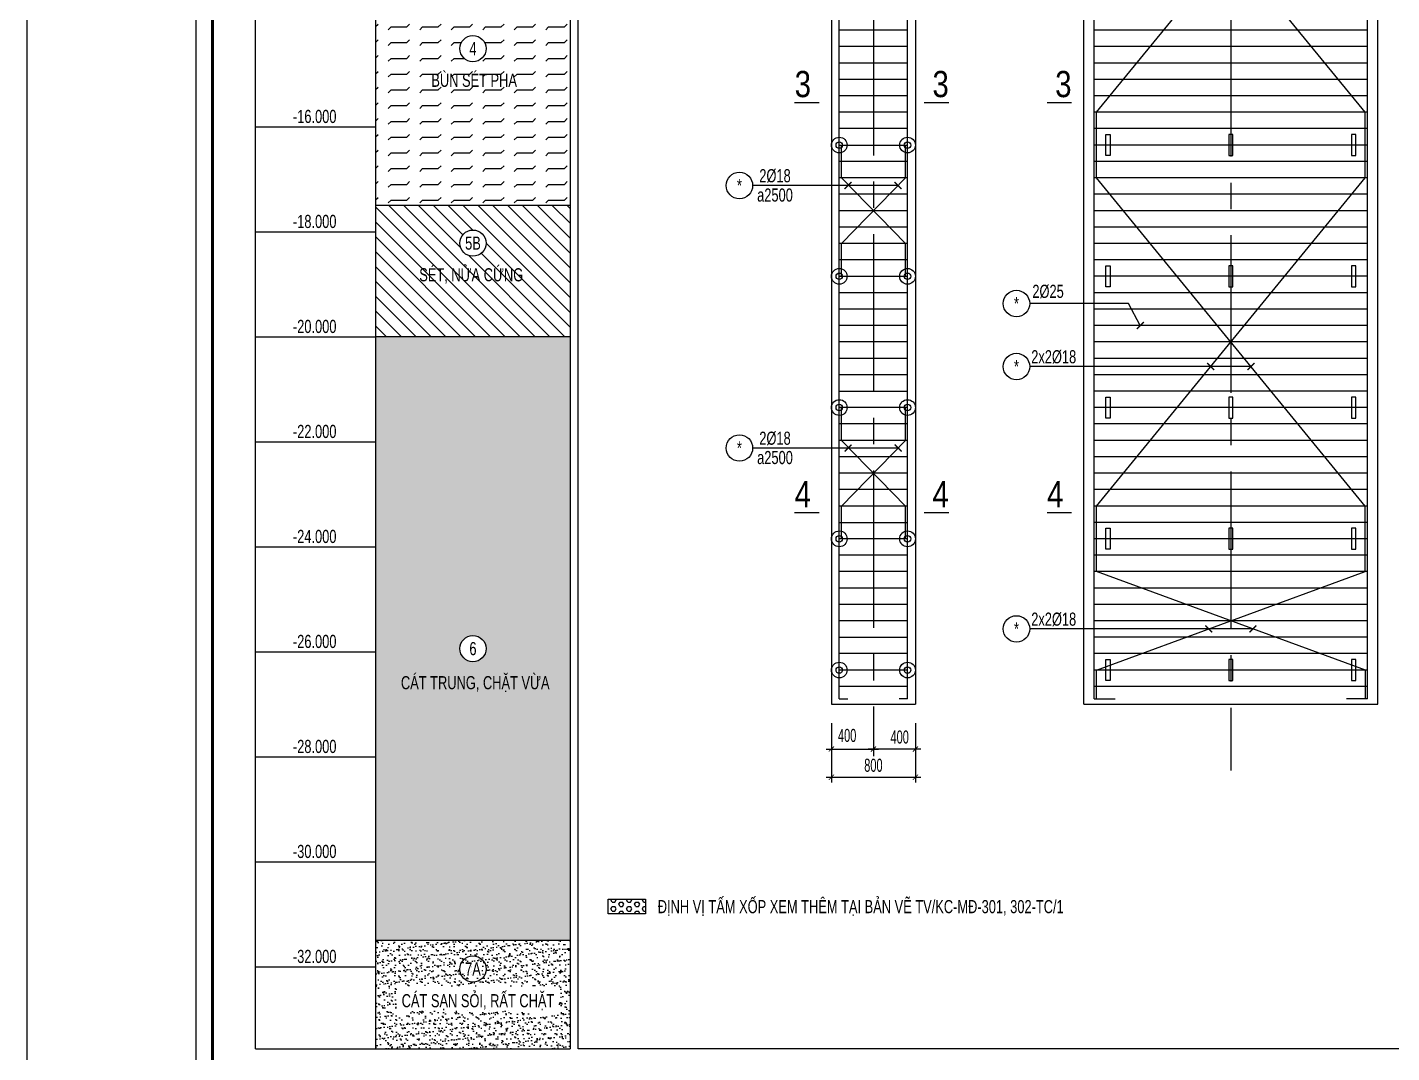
# Model space of a CAD drawing. Extents: x 21 to 2225438, y -14 to 594976.
# Drawn here: x 2202969 to 2209463, y 584638 to 589521 of the extents above; entities that cross this region are included whole.
import ezdxf
from ezdxf.enums import TextEntityAlignment as Align

# ---------------------------------------------------------------- set-up
doc = ezdxf.new("R2010")
doc.units = 0
doc.header["$LTSCALE"] = 1000
doc.header["$MEASUREMENT"] = 0
doc.header["$PDMODE"] = 3
doc.linetypes.add('CENTER2', pattern=[1.125, 0.75, -0.125, 0.125, -0.125])
doc.layers.get('0').update_dxf_attribs({"linetype": 'CONTINUOUS'})
doc.layers.get('Defpoints').update_dxf_attribs({"linetype": 'CONTINUOUS'})
for name, color, linetype in [('CDC-KHUNGTEN', 7, 'CONTINUOUS'), ('CDC.01.AXIS', 160, 'CENTER2'), ('CDC.02.DIM', 1, 'CONTINUOUS'), ('CDC.03.BORDER', 3, 'CONTINUOUS'), ('CDC.05.STEEL', 4, 'CONTINUOUS'), ('CDC.06.TEXT', 2, 'CONTINUOUS'), ('CDC.10.HATCH', 9, 'CONTINUOUS'), ('CDC.11.NOTE', 8, 'CONTINUOUS'), ('CDC.14.STEELNUM', 9, 'CONTINUOUS')]:
    doc.layers.add(name, color=color, linetype=linetype)
doc.styles.add('ARIAL', font='arial.ttf', dxfattribs={"width": 0.6})
doc.dimstyles.new('DIM100-50', dxfattribs={"dimscale": 25, "dimtxt": 2.5, "dimasz": 1, "dimexe": 1, "dimexo": 0, "dimgap": 1, "dimtad": 1, "dimdec": 0, "dimlfac": 2, "dimzin": 0, "dimdsep": 46, "dimtxsty": 'ARIAL', "dimblk": 'ARCHTICK', "dimcen": 0, "dimdle": 1, "dimclrd": 1, "dimclre": 1, "dimclrt": 2, "dimadec": 0, "dimazin": 0, "dimtfac": 1, "dimtdec": 0, "dimtix": 1, "dimtofl": 0, "dimtmove": 2, "dimatfit": 3, "dimldrblk": 'ARCHTICK', "dimfxl": 1, "dimtolj": 1, "dimtzin": 0, "dimarcsym": 0})

# ---------------------------------------------------------------- blocks, each defined once
blk = doc.blocks.new('_ARCHTICK')
at = {"color": 0, "linetype": 'ByBlock', "const_width": 0.15}
blk.add_lwpolyline([(-0.5, -0.5), (0.5, 0.5)], dxfattribs=at)
blk = doc.blocks.new('*D187')
at = {"layer": 'CDC.02.DIM', "color": 1, "lineweight": -2, "transparency": 16777216}
for p, q in [((2206796.1, 586207.1), (2206796.1, 586058.9)), ((2206996.1, 586207.1), (2206996.1, 586058.9)), ((2206771.1, 586083.9), (2207021.1, 586083.9))]:
    blk.add_line(p, q, dxfattribs=at)
at = {"layer": 'Defpoints', "color": 0, "transparency": 16777216}
for p in [(2206796.1, 586207.1), (2206996.1, 586207.1), (2206996.1, 586083.9)]:
    blk.add_point(p, dxfattribs=at)
at = {"layer": 'CDC.02.DIM', "color": 1, "lineweight": -2, "transparency": 16777216, "xscale": 25, "yscale": 25, "zscale": 25, "rotation": 180}
blk.add_blockref('_ARCHTICK', (2206796.1, 586083.9), dxfattribs=at)
at = {"layer": 'CDC.02.DIM', "color": 1, "lineweight": -2, "transparency": 16777216, "xscale": 25, "yscale": 25, "zscale": 25}
blk.add_blockref('_ARCHTICK', (2206996.1, 586083.9), dxfattribs=at)
at = {"layer": 'CDC.02.DIM', "color": 2, "transparency": 16777216, "insert": (2206871.1, 586148.4), "char_height": 62.5, "attachment_point": 5, "style": 'ARIAL'}
blk.add_mtext('\\A1;400', dxfattribs=at)
blk = doc.blocks.new('*D188')
at = {"layer": 'CDC.02.DIM', "color": 1, "lineweight": -2, "transparency": 16777216}
for p, q in [((2206996.1, 586207.1), (2206996.1, 586058.9)), ((2207196.1, 586207.1), (2207196.1, 586058.9)), ((2207221.1, 586083.9), (2206971.1, 586083.9))]:
    blk.add_line(p, q, dxfattribs=at)
at = {"layer": 'Defpoints', "color": 0, "transparency": 16777216}
for p in [(2206996.1, 586207.1), (2207196.1, 586207.1), (2206996.1, 586083.9)]:
    blk.add_point(p, dxfattribs=at)
at = {"layer": 'CDC.02.DIM', "color": 1, "lineweight": -2, "transparency": 16777216, "xscale": 25, "yscale": 25, "zscale": 25, "rotation": 180}
blk.add_blockref('_ARCHTICK', (2206996.1, 586083.9), dxfattribs=at)
at = {"layer": 'CDC.02.DIM', "color": 1, "lineweight": -2, "transparency": 16777216, "xscale": 25, "yscale": 25, "zscale": 25}
blk.add_blockref('_ARCHTICK', (2207196.1, 586083.9), dxfattribs=at)
at = {"layer": 'CDC.02.DIM', "color": 2, "transparency": 16777216, "insert": (2207121.1, 586140.9), "char_height": 62.5, "attachment_point": 5, "style": 'ARIAL'}
blk.add_mtext('\\A1;400', dxfattribs=at)
blk = doc.blocks.new('*D189')
at = {"layer": 'CDC.02.DIM', "color": 1, "lineweight": -2, "transparency": 16777216}
for p, q in [((2206796.1, 586207.1), (2206796.1, 585924.5)), ((2207196.1, 586207.1), (2207196.1, 585924.5)), ((2206771.1, 585949.5), (2207221.1, 585949.5))]:
    blk.add_line(p, q, dxfattribs=at)
at = {"layer": 'Defpoints', "color": 0, "transparency": 16777216}
for p in [(2206796.1, 586207.1), (2207196.1, 586207.1), (2207196.1, 585949.5)]:
    blk.add_point(p, dxfattribs=at)
at = {"layer": 'CDC.02.DIM', "color": 1, "lineweight": -2, "transparency": 16777216, "xscale": 25, "yscale": 25, "zscale": 25, "rotation": 180}
blk.add_blockref('_ARCHTICK', (2206796.1, 585949.5), dxfattribs=at)
at = {"layer": 'CDC.02.DIM', "color": 1, "lineweight": -2, "transparency": 16777216, "xscale": 25, "yscale": 25, "zscale": 25}
blk.add_blockref('_ARCHTICK', (2207196.1, 585949.5), dxfattribs=at)
at = {"layer": 'CDC.02.DIM', "color": 2, "transparency": 16777216, "insert": (2206996.1, 586006.4), "char_height": 62.5, "attachment_point": 5, "style": 'ARIAL'}
blk.add_mtext('\\A1;800', dxfattribs=at)
blk = doc.blocks.new('KHUNG TEN')
at = {"layer": 'CDC-KHUNGTEN', "color": 8}
blk.add_lwpolyline([(75096, 1100), (83000, 1100), (83000, 58300), (3000, 58300), (3000, 1100), (75096, 1100)], dxfattribs=at)
at = {"layer": 'CDC-KHUNGTEN', "color": 255, "lineweight": 60}
blk.add_lwpolyline([(74900, 1400), (74900, 58000), (3300, 58000), (3300, 1400), (74900, 1400)], close=True, dxfattribs=at)
at = {"layer": 'Defpoints', "color": 1, "ltscale": 0.2}
blk.add_lwpolyline([(0, 0), (0, 59400), (84100, 59400), (84100, 0), (0, 0)], close=True, dxfattribs=at)

msp = doc.modelspace()

# ---------------------------------------------------------------- hatches: boundary and pattern name
at = {"layer": 'CDC.10.HATCH'}
h = msp.add_hatch(dxfattribs=at)
h.set_pattern_fill('FLEX', color=256, scale=300, style=0)
h.set_pattern_definition([(0, (0, 209947.725), (0, 75), [75, -75]), (45, (75, 209947.725), (4e-15, 74.9999999), [18.75, -68.5660173, 18.75, -106.0660173])])
h.paths.add_polyline_path([(2205552.76, 589922.54), (2204626.3, 589922.54), (2204626.3, 588672.54), (2205552.76, 588672.54)])
h.paths.add_polyline_path([(2205027.64, 589419.3, -1), (2205152.64, 589419.3, -1)], flags=16)
h = msp.add_hatch(dxfattribs=at)
h.set_pattern_fill('ANSI31', color=256, scale=400, angle=90, style=0)
h.set_pattern_definition([(135, (0, 209947.725), (-35.3553391, -35.3553391), [])])
h.paths.add_polyline_path([(2204626.3, 588672.54), (2204626.3, 588047.54), (2205552.76, 588047.54), (2205552.76, 588672.54)])
h.paths.add_polyline_path([(2205027.64, 588493.11, -1), (2205152.64, 588493.11, -1)], flags=16)
h.paths.add_polyline_path([(2204716.69, 588181.06), (2205445.34, 588181.06), (2205445.34, 588294.95), (2204716.69, 588294.95)], flags=24)
h.paths.add_polyline_path([(2204811.78, 588276.11), (2205352.02, 588276.11), (2205352.02, 588412.06), (2204811.78, 588412.06)], flags=24)
h.paths.add_polyline_path([(2205036.87, 588444.9), (2205143.41, 588444.9), (2205143.41, 588540.25), (2205036.87, 588540.25)], flags=24)
h = msp.add_hatch(dxfattribs=at)
h.set_pattern_fill('AR-SAND', color=256, scale=30, style=0)
h.set_pattern_definition([(37.5, (0, 209947.725), (-1.8898007, 57.8047131), [0, -45.6, 0, -51, 0, -48.75]), (7.5, (0, 209947.725), (53.0933012, 84.664382), [0, -24.6, 0, -41.1, 0, -15.75]), (327.5, (-36.9, 209947.725), (93.4242559, 0.1697716), [0, -15, 0, -54, 0, -70.5]), (317.5, (-36.9, 209947.725), (90.183798, 26.330267), [0, -7.5, 0, -35.4, 0, -40.5])])
h.paths.add_polyline_path([(2204626.3, 585172.54), (2205552.76, 585172.54), (2205552.76, 588047.54), (2204626.3, 588047.54)])
h.paths.add_polyline_path([(2205152.64, 586562.15, -1), (2205027.64, 586562.15, -1)], flags=16)
h.paths.add_polyline_path([(2204644.71, 586239.37), (2205559.24, 586239.37), (2205559.24, 586353.27), (2204644.71, 586353.27)], flags=9)
h.paths.add_polyline_path([(2204724.17, 586331.83), (2205477.87, 586331.83), (2205477.87, 586470.02), (2204724.17, 586470.02)], flags=24)
h.paths.add_polyline_path([(2205057.18, 586513.87), (2205123.09, 586513.87), (2205123.09, 586609.61), (2205057.18, 586609.61)], flags=8)
h = msp.add_hatch(dxfattribs=at)
h.set_pattern_fill('HEX', color=256, scale=100, style=0)
h.set_pattern_definition([(0, (2052415.067, 415549.42), (0, 21.650635), [12.5, -25]), (120, (2052415.067, 415549.42), (-18.75, -10.8253175), [12.5, -25]), (60, (2052427.567, 415549.42), (-18.75, 10.8253175), [12.5, -25])])
h.paths.add_polyline_path([(2205911.09, 585369.35), (2205734.09, 585369.35), (2205734.09, 585299.35), (2205911.09, 585299.35)])
h = msp.add_hatch(dxfattribs=at)
h.set_pattern_fill('AR-SAND', color=256, scale=20, style=0)
h.set_pattern_definition([(37.5, (0, 209947.725), (-1.25986716, 38.5364754), [0, -30.4, 0, -34, 0, -32.5]), (7.5, (0, 209947.725), (35.3955341, 56.4429213), [0, -16.4, 0, -27.4, 0, -10.5]), (327.5, (-24.6, 209947.725), (62.28283724, 0.11318107), [0, -10, 0, -36, 0, -47]), (317.5, (-24.6, 209947.725), (60.1225321, 17.5535113), [0, -5, 0, -23.6, 0, -27])])
h.paths.add_polyline_path([(2204626.3, 585172.54), (2204626.3, 584656.67), (2205552.76, 584656.67), (2205552.76, 585172.54)])
edge = h.paths.add_edge_path(flags=16)
edge.add_arc((2205090.14, 585036.27), 62.5, 0, 360)
edge = h.paths.add_edge_path(flags=16)
edge.add_line((2204793.2, 584812.53), (2205386.22, 584812.53))
edge.add_line((2205386.22, 584812.53), (2205386.22, 584838.11))
edge.add_line((2205386.22, 584838.11), (2204793.2, 584838.11))
edge.add_line((2204793.2, 584838.11), (2204793.2, 584724.22))
h.paths.add_polyline_path([(2204727.7, 584817.4), (2205500.48, 584817.4), (2205500.48, 584955.6), (2204727.7, 584955.6)], flags=16)
h.paths.add_polyline_path([(2205037.09, 584989.4), (2205143.18, 584989.4), (2205143.18, 585083.15), (2205037.09, 585083.15)], flags=16)

# ---------------------------------------------------------------- linework, layer by layer
at = {"layer": 'CDC.01.AXIS'}
for p, q in [((2206996.14, 593036.07), (2206996.14, 586049.44)), ((2208697.29, 593030.34), (2208697.29, 585981.35))]:
    msp.add_line(p, q, dxfattribs=at)
at = {"layer": 'CDC.02.DIM'}
msp.add_lwpolyline([(2205734.09, 585369.35), (2205911.09, 585369.35), (2205911.09, 585299.35), (2205734.09, 585299.35)], close=True, dxfattribs=at)
at = {"layer": 'CDC.03.BORDER'}
for p, q in [((2204626.3, 594531.21), (2204626.3, 584656.67)), ((2207997.29, 586297.54), (2207997.29, 593047.54)), ((2209397.4, 586297.54), (2209397.4, 593047.54)), ((2206796.14, 589635.04), (2206796.14, 589010.04)), ((2207196.14, 589635.04), (2207196.14, 589010.04)), ((2206796.14, 589010.04), (2206796.14, 588385.04)), ((2207196.14, 589010.04), (2207196.14, 588385.04)), ((2205552.76, 588672.54), (2204626.3, 588672.54)), ((2206796.14, 588385.04), (2206796.14, 586297.54)), ((2207196.14, 588385.04), (2207196.14, 586297.54)), ((2205552.76, 588047.54), (2204626.3, 588047.54)), ((2206796.14, 586297.54), (2207196.14, 586297.54)), ((2207997.29, 586297.54), (2209397.29, 586297.54)), ((2205552.76, 585172.54), (2204626.3, 585172.54)), ((2204055.25, 584656.67), (2205552.76, 584656.67))]:
    msp.add_line(p, q, dxfattribs=at)
msp.add_lwpolyline([(2204055.25, 584656.67), (2204055.25, 594531.21), (2205552.76, 594531.21), (2205552.76, 584656.67)], dxfattribs=at)
for points in [[(2205590.42, 594531.21), (2211893.62, 594531.21), (2211893.62, 584656.67), (2205590.42, 584656.67)], [(2208102.44, 589010.04), (2208122.44, 589010.04), (2208122.44, 588910.04), (2208102.44, 588910.04)], [(2208707.29, 589010.04), (2208687.29, 589010.04), (2208687.29, 588910.04), (2208707.29, 588910.04)], [(2209292.15, 589010.04), (2209272.15, 589010.04), (2209272.15, 588910.04), (2209292.15, 588910.04)], [(2208102.44, 588385.04), (2208122.44, 588385.04), (2208122.44, 588285.04), (2208102.44, 588285.04)], [(2208707.29, 588385.04), (2208687.29, 588385.04), (2208687.29, 588285.04), (2208707.29, 588285.04)], [(2209292.15, 588385.04), (2209272.15, 588385.04), (2209272.15, 588285.04), (2209292.15, 588285.04)], [(2208102.44, 587760.04), (2208122.44, 587760.04), (2208122.44, 587660.04), (2208102.44, 587660.04)], [(2208707.29, 587760.04), (2208687.29, 587760.04), (2208687.29, 587660.04), (2208707.29, 587660.04)], [(2209292.15, 587760.04), (2209272.15, 587760.04), (2209272.15, 587660.04), (2209292.15, 587660.04)], [(2208102.44, 587135.04), (2208122.44, 587135.04), (2208122.44, 587035.04), (2208102.44, 587035.04)], [(2208707.29, 587135.04), (2208687.29, 587135.04), (2208687.29, 587035.04), (2208707.29, 587035.04)], [(2209292.15, 587135.04), (2209272.15, 587135.04), (2209272.15, 587035.04), (2209292.15, 587035.04)], [(2208102.44, 586510.04), (2208122.44, 586510.04), (2208122.44, 586410.04), (2208102.44, 586410.04)], [(2208707.29, 586510.04), (2208687.29, 586510.04), (2208687.29, 586410.04), (2208707.29, 586410.04)], [(2209292.15, 586510.04), (2209272.15, 586510.04), (2209272.15, 586410.04), (2209292.15, 586410.04)]]:
    msp.add_lwpolyline(points, close=True, dxfattribs=at)
for centre, radius in [((2206833.64, 588960.04), 37.5), ((2206833.64, 588960.04), 15.5), ((2207158.64, 588960.04), 37.5), ((2207158.64, 588960.04), 15.5), ((2206833.64, 588335.04), 37.5), ((2206833.64, 588335.04), 15.5), ((2207158.64, 588335.04), 37.5), ((2207158.64, 588335.04), 15.5), ((2206833.64, 587710.04), 37.5), ((2207158.64, 587710.04), 37.5), ((2206833.64, 587710.04), 15.5), ((2207158.64, 587710.04), 15.5), ((2206833.64, 587085.04), 37.5), ((2206833.64, 587085.04), 15.5), ((2207158.64, 587085.04), 37.5), ((2207158.64, 587085.04), 15.5), ((2206833.64, 586460.04), 37.5), ((2207158.64, 586460.04), 37.5), ((2206833.64, 586460.04), 15.5), ((2207158.64, 586460.04), 15.5)]:
    msp.add_circle(centre, radius, dxfattribs=at)
at = {"layer": 'CDC.05.STEEL'}
for p, q in [((2206833.64, 588960.04), (2206833.64, 589585.04)), ((2207158.64, 588960.04), (2207158.64, 589585.04)), ((2208047.29, 588960.04), (2208047.29, 589585.04)), ((2209347.29, 588960.04), (2209347.29, 589585.04)), ((2207158.64, 589506.91), (2206833.64, 589506.91)), ((2209347.29, 589506.91), (2208047.29, 589506.91)), ((2207158.64, 589428.79), (2206833.64, 589428.79)), ((2209347.29, 589428.79), (2208047.29, 589428.79)), ((2207158.64, 589350.66), (2206833.64, 589350.66)), ((2209347.29, 589350.66), (2208047.29, 589350.66)), ((2207158.64, 589272.54), (2206833.64, 589272.54)), ((2209347.29, 589272.54), (2208047.29, 589272.54)), ((2207158.64, 589194.41), (2206833.64, 589194.41)), ((2209347.29, 589194.41), (2208047.29, 589194.41)), ((2207158.64, 589116.29), (2206833.64, 589116.29)), ((2209347.29, 589116.29), (2208047.29, 589116.29)), ((2207158.64, 589038.16), (2206833.64, 589038.16)), ((2209347.29, 589038.16), (2208047.29, 589038.16)), ((2206833.64, 588335.04), (2206833.64, 588960.04)), ((2206833.64, 588960.04), (2207158.64, 588960.04)), ((2207158.64, 588335.04), (2207158.64, 588960.04)), ((2208047.29, 588335.04), (2208047.29, 588960.04)), ((2209347.29, 588960.04), (2208047.29, 588960.04)), ((2209347.29, 588960.04), (2208047.29, 588960.04)), ((2209347.29, 588335.04), (2209347.29, 588960.04)), ((2207158.64, 588881.91), (2206833.64, 588881.91)), ((2209347.29, 588881.91), (2208047.29, 588881.91)), ((2207158.64, 588803.79), (2206833.64, 588803.79)), ((2209347.29, 588803.79), (2208047.29, 588803.79)), ((2207158.64, 588725.66), (2206833.64, 588725.66)), ((2209347.29, 588725.66), (2208047.29, 588725.66)), ((2207158.64, 588647.54), (2206833.64, 588647.54)), ((2209347.29, 588647.54), (2208047.29, 588647.54)), ((2207158.64, 588569.41), (2206833.64, 588569.41)), ((2209347.29, 588569.41), (2208047.29, 588569.41)), ((2207158.64, 588491.29), (2206833.64, 588491.29)), ((2209347.29, 588491.29), (2208047.29, 588491.29)), ((2207158.64, 588413.16), (2206833.64, 588413.16)), ((2206833.64, 586322.54), (2206833.64, 588385.04)), ((2207158.64, 586322.54), (2207158.64, 588385.04)), ((2209347.29, 588413.16), (2208047.29, 588413.16)), ((2206833.64, 588335.04), (2207158.64, 588335.04)), ((2208047.29, 586322.54), (2208047.29, 588335.04)), ((2208047.29, 586322.54), (2208047.29, 588335.04)), ((2209347.29, 588335.04), (2208047.29, 588335.04)), ((2209347.29, 588335.04), (2208047.29, 588335.04)), ((2209347.29, 586322.54), (2209347.29, 588335.04)), ((2209347.29, 586322.54), (2209347.29, 588335.04)), ((2207158.64, 588256.91), (2206833.64, 588256.91)), ((2209347.29, 588256.91), (2208047.29, 588256.91)), ((2207158.64, 588178.79), (2206833.64, 588178.79)), ((2209347.29, 588178.79), (2208047.29, 588178.79)), ((2207158.64, 588100.66), (2206833.64, 588100.66)), ((2209347.29, 588100.66), (2208047.29, 588100.66)), ((2207158.64, 588022.54), (2206833.64, 588022.54)), ((2209347.29, 588022.54), (2208047.29, 588022.54)), ((2207158.64, 587944.41), (2206833.64, 587944.41)), ((2209347.29, 587944.41), (2208047.29, 587944.41)), ((2207158.64, 587866.29), (2206833.64, 587866.29)), ((2209347.29, 587866.29), (2208047.29, 587866.29)), ((2206833.64, 587788.16), (2207158.64, 587788.16)), ((2209347.29, 587788.16), (2208047.29, 587788.16)), ((2209347.29, 587788.16), (2208047.29, 587788.16)), ((2207158.64, 587710.04), (2206833.64, 587710.04)), ((2209347.29, 587710.04), (2208047.29, 587710.04)), ((2207158.64, 587631.91), (2206833.64, 587631.91)), ((2209347.29, 587631.91), (2208047.29, 587631.91)), ((2207158.64, 587553.79), (2206833.64, 587553.79)), ((2209347.29, 587553.79), (2208047.29, 587553.79)), ((2207158.64, 587475.66), (2206833.64, 587475.66)), ((2209347.29, 587475.66), (2208047.29, 587475.66)), ((2207158.64, 587397.54), (2206833.64, 587397.54)), ((2209347.29, 587397.54), (2208047.29, 587397.54)), ((2207158.64, 587319.41), (2206833.64, 587319.41)), ((2209347.29, 587319.41), (2208047.29, 587319.41)), ((2207158.64, 587241.29), (2206833.64, 587241.29)), ((2209347.29, 587241.29), (2208047.29, 587241.29)), ((2206833.64, 587163.16), (2207158.64, 587163.16)), ((2209347.29, 587163.16), (2208047.29, 587163.16)), ((2209347.29, 587163.16), (2208047.29, 587163.16)), ((2207158.64, 587085.04), (2206833.64, 587085.04)), ((2209347.29, 587085.04), (2208047.29, 587085.04)), ((2207158.64, 587006.91), (2206833.64, 587006.91)), ((2209347.29, 587006.91), (2208047.29, 587006.91)), ((2207158.64, 586928.79), (2206833.64, 586928.79)), ((2209347.29, 586928.79), (2208047.29, 586928.79)), ((2207158.64, 586850.66), (2206833.64, 586850.66)), ((2209347.29, 586850.66), (2208047.29, 586850.66)), ((2207158.64, 586772.54), (2206833.64, 586772.54)), ((2209347.29, 586772.54), (2208047.29, 586772.54)), ((2207158.64, 586694.41), (2206833.64, 586694.41)), ((2209347.29, 586694.41), (2208047.29, 586694.41)), ((2206833.64, 586616.29), (2207158.64, 586616.29)), ((2209347.29, 586616.29), (2208047.29, 586616.29)), ((2209347.29, 586616.29), (2208047.29, 586616.29)), ((2207158.64, 586538.16), (2206833.64, 586538.16)), ((2209347.29, 586538.16), (2208047.29, 586538.16)), ((2207158.64, 586460.04), (2206833.64, 586460.04)), ((2209347.29, 586460.04), (2208047.29, 586460.04)), ((2207158.64, 586381.91), (2206833.64, 586381.91)), ((2209347.29, 586381.91), (2208047.29, 586381.91)), ((2206833.64, 586322.54), (2206873.84, 586322.54)), ((2207158.64, 586322.54), (2207118.44, 586322.54)), ((2207158.64, 586322.54), (2207158.64, 586322.54)), ((2208047.29, 586322.54), (2208147.29, 586322.54)), ((2209347.29, 586322.54), (2209247.29, 586322.54))]:
    msp.add_line(p, q, dxfattribs=at)
for points in [[(2208057.29, 588960.04), (2208057.29, 589116.29), (2209337.29, 590678.79), (2209337.29, 590835.04)], [(2209337.29, 588960.04), (2209337.29, 589116.29), (2208057.29, 590678.79), (2208057.29, 590835.04)], [(2207148.64, 588335.04), (2207148.64, 588491.29), (2206843.64, 588803.79), (2206843.64, 588960.04)], [(2208057.29, 587085.04), (2208057.29, 587241.29), (2209337.29, 588803.79), (2209337.29, 588960.04)], [(2209337.29, 587085.04), (2209337.29, 587241.29), (2208057.29, 588803.79), (2208057.29, 588960.04)], [(2207148.64, 587085.04), (2207148.64, 587241.29), (2206843.64, 587553.79), (2206843.64, 587710.04)], [(2209337.96, 586322.54), (2209337.96, 586459.87), (2208057.29, 586928.79), (2208057.29, 587085.04)], [(2208057.29, 586322.54), (2208057.29, 586460.04), (2209337.29, 586928.79), (2209337.29, 587085.04)]]:
    msp.add_lwpolyline(points, dxfattribs=at)
at = {"layer": 'CDC.05.STEEL', "ltscale": 0.6}
for points in [[(2206843.64, 588335.04), (2206843.64, 588491.29), (2207148.64, 588803.79), (2207148.64, 588960.04)], [(2206843.64, 587085.04), (2206843.64, 587241.29), (2207148.64, 587553.79), (2207148.64, 587710.04)]]:
    msp.add_lwpolyline(points, dxfattribs=at)
at = {"layer": 'CDC.11.NOTE'}
for p, q in [((2204055.25, 589047.54), (2204626.3, 589047.54)), ((2207113.55, 588767.41), (2206421.25, 588767.41)), ((2204055.25, 588547.54), (2204626.3, 588547.54)), ((2204055.25, 588047.54), (2204626.3, 588047.54)), ((2208793.28, 587905.37), (2207739.99, 587905.37)), ((2204055.25, 587547.54), (2204626.3, 587547.54)), ((2207113.55, 587517.41), (2206421.25, 587517.41)), ((2204055.25, 587047.54), (2204626.3, 587047.54)), ((2208802.62, 586655.89), (2207739.99, 586655.89)), ((2204055.25, 586547.54), (2204626.3, 586547.54)), ((2204055.25, 586047.54), (2204626.3, 586047.54)), ((2204055.25, 585547.54), (2204626.3, 585547.54)), ((2204055.25, 585047.54), (2204626.3, 585047.54))]:
    msp.add_line(p, q, dxfattribs=at)
for points in [[(2206891.91, 588784, 7, 7, 0), (2206858.73, 588750.82, 10, 10, 0)], [(2207096.96, 588784, 7, 7, 0), (2207130.14, 588750.82, 10, 10, 0)], [(2208282.81, 588117.25, 7, 7, 0), (2208249.63, 588084.07, 10, 10, 0)], [(2208584.72, 587921.96, 7, 7, 0), (2208617.9, 587888.78, 10, 10, 0)], [(2208809.87, 587921.96, 7, 7, 0), (2208776.69, 587888.78, 10, 10, 0)], [(2206891.91, 587534, 7, 7, 0), (2206858.73, 587500.82, 10, 10, 0)], [(2207096.96, 587534, 7, 7, 0), (2207130.14, 587500.82, 10, 10, 0)], [(2208575.51, 586672.48, 7, 7, 0), (2208608.69, 586639.3, 10, 10, 0)], [(2208819.21, 586672.48, 7, 7, 0), (2208786.03, 586639.3, 10, 10, 0)]]:
    msp.add_lwpolyline(points, format="xyseb", dxfattribs=at)
msp.add_lwpolyline([(2208266.22, 588100.66), (2208210.43, 588205.42), (2207739.99, 588205.42)], dxfattribs=at)
for centre in [(2205090.14, 589419.3), (2205090.14, 588493.11), (2205090.14, 586562.15), (2205090.14, 585036.27)]:
    msp.add_circle(centre, 62.5, dxfattribs=at)
at = {"layer": 'CDC.14.STEELNUM'}
for centre in [(2206358.25, 588767.41), (2207676.99, 588205.42), (2207676.99, 587905.37), (2206358.25, 587517.41), (2207676.99, 586655.89)]:
    msp.add_circle(centre, 63, dxfattribs=at)

# ---------------------------------------------------------------- block references
at = {"layer": 'CDC.06.TEXT', "xscale": 0.267170035669908, "yscale": 0.267170035669908, "zscale": 0.267170035669908}
msp.add_blockref('KHUNG TEN', (2202968.82, 579106.52), dxfattribs=at)

# ---------------------------------------------------------------- texts
at = {"layer": 'CDC.06.TEXT', "style": 'ARIAL', "width": 0.7}
for s, p in [('4', (2205090.14, 589419.3)), ('5B', (2205090.14, 588493.11)), ('6', (2205090.14, 586562.15)), ('7A', (2205090.14, 585036.27))]:
    msp.add_text(s, height=62.5, dxfattribs=at).set_placement(p, align=Align.MIDDLE_CENTER)
for s, p in [('BÙN SÉT PHA', (2204891.95, 589237.32)), ('SÉT, NỬA CỨNG', (2204834.44, 588311.13)), ('CÁT TRUNG, CHẶT VỪA', (2204747.2, 586368.72)), ('ĐỊNH VỊ TẤM XỐP XEM THÊM TẠI BẢN VẼ TV/KC-MĐ-301, 302-TC/1', (2205969.73, 585302.32)), ('CÁT SẠN SỎI, RẤT CHẶT', (2204750.74, 584854.29))]:
    msp.add_text(s, height=62.5, dxfattribs=at).set_placement(p)
at = {"layer": 'CDC.06.TEXT', "style": 'ARIAL', "width": 0.8}
for s, p in [('%%U3 ', (2206679.53, 589188.16)), ('%%U 3', (2207296.73, 589188.16)), ('%%U 3', (2207880.79, 589188.16)), ('%%U4 ', (2206679.53, 587235.14)), ('%%U 4', (2207296.73, 587235.14)), ('%%U4 ', (2207880.79, 587235.14))]:
    msp.add_text(s, height=125, dxfattribs=at).set_placement(p, align=Align.CENTER)
at = {"layer": 'CDC.06.TEXT', "style": 'ARIAL', "width": 0.7}
for s, p in [('-16.000', (2204336.77, 589096.4)), ('2%%C18', (2206527.71, 588814.19)), ('a2500', (2206527.71, 588722.16)), ('-18.000', (2204336.77, 588596.4)), ('2%%C25', (2207827.39, 588263.58)), ('-20.000', (2204336.77, 588096.4)), ('2x2%%C18', (2207854.36, 587952.14)), ('-22.000', (2204336.77, 587596.4)), ('2%%C18', (2206527.71, 587564.19)), ('a2500', (2206527.71, 587472.16)), ('-24.000', (2204336.77, 587096.4)), ('2x2%%C18', (2207854.36, 586702.66)), ('-26.000', (2204336.77, 586596.4)), ('-28.000', (2204336.77, 586096.4)), ('-30.000', (2204336.77, 585596.4)), ('-32.000', (2204336.77, 585096.4))]:
    msp.add_text(s, height=62.5, dxfattribs=at).set_placement(p, align=Align.MIDDLE)
at = {"layer": 'CDC.14.STEELNUM', "style": 'ARIAL', "width": 0.7}
for p in [(2206358.25, 588767.41), (2207676.99, 588205.42), (2207676.99, 587905.37), (2206358.25, 587517.41), (2207676.99, 586655.89)]:
    msp.add_text('*', height=62.5, dxfattribs=at).set_placement(p, align=Align.MIDDLE_CENTER)

# ---------------------------------------------------------------- dimensions: what is measured, and where the dimension line sits
at = {"layer": 'CDC.02.DIM'}
for p1, picture, middle in [((2206796.14, 586207.08), '*D187', (2206871.14, 586148.42)), ((2207196.14, 586207.08), '*D188', (2207121.14, 586140.86))]:
    dim = msp.add_linear_dim(base=(2206996.14, 586083.93), p1=p1, p2=(2206996.14, 586207.08), dimstyle='DIM100-50', dxfattribs=at)
    dim.commit()
    dim.dimension.update_dxf_attribs({"geometry": picture, "text_midpoint": middle, "dimtype": 160})
dim = msp.add_linear_dim(base=(2207196.14, 585949.47), p1=(2206796.14, 586207.08), p2=(2207196.14, 586207.08), dimstyle='DIM100-50', dxfattribs=at)
dim.commit()
dim.dimension.update_dxf_attribs({"geometry": '*D189', "text_midpoint": (2206996.14, 586006.39)})

doc.saveas('drawing.dxf')
